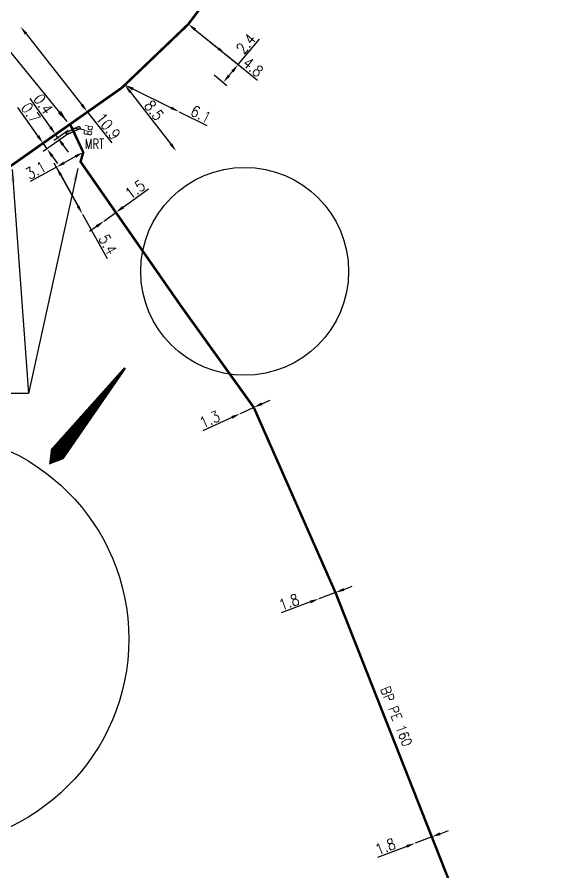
# Model space of a CAD drawing. Header units: millimetres. Extents: x 185000 to 186000, y 127990 to 129010.
# Drawn here: x 185575 to 185629.4, y 128098.4 to 128184.6 of the extents above; entities that cross this region are included whole.
import ezdxf
from ezdxf.enums import TextEntityAlignment as Align

# ---------------------------------------------------------------- set-up
doc = ezdxf.new("R2010")
doc.units = ezdxf.units.MM
doc.header["$PDMODE"] = 34
doc.linetypes.add('L_25_AP', pattern=[2000, 1000, 1000])
doc.linetypes.add('L_25_PE', pattern=[2000, 1000, 1000])
doc.layers.get('0').update_dxf_attribs({"linetype": 'CONTINUOUS'})
doc.layers.get('DEFPOINTS').update_dxf_attribs({"linetype": 'CONTINUOUS'})
for name, color, linetype in [('L_150', 1, 'CONTINUOUS'), ('L_340', 7, 'CONTINUOUS'), ('L_900', 7, 'CONTINUOUS')]:
    doc.layers.add(name, color=color, linetype=linetype)
doc.styles.add('G_ROMANS', font='ROMANS.SHX', dxfattribs={"width": 0.75})
doc.styles.get("Standard").update_dxf_attribs({"font": 'romans.shx', "width": 0.85})
doc.dimstyles.get("Standard").update_dxf_attribs({"dimtxt": 1.5, "dimasz": 1.2, "dimexe": 0.625, "dimexo": 0.625, "dimgap": 0.25, "dimtad": 1, "dimdec": 1, "dimzin": 0, "dimdsep": 46, "dimtxsty": 'Standard', "dimcen": -0.5, "dimadec": 0, "dimazin": 0, "dimtfac": 1, "dimtdec": 1, "dimtmove": 0, "dimatfit": 3, "dimfxl": 0, "dimtolj": 1, "dimtzin": 0, "dimarcsym": 0})

# ---------------------------------------------------------------- blocks, each defined once
blk = doc.blocks.new('*D1676')
at = {"layer": 'DEFPOINTS', "color": 0, "linetype": 'Continuous', "transparency": 16777216}
for p in [(185584.945, 128164.879), (185583.729, 128164.001), (185583.729, 128164.001)]:
    blk.add_point(p, dxfattribs=at)
at = {"layer": 'L_150', "color": 0, "linetype": 'Continuous', "lineweight": -2, "transparency": 16777216}
for p, q in [((185585.675, 128165.406), (185588.222, 128167.246)), ((185583.729, 128164.001), (185584.945, 128164.879)), ((185582.999, 128163.474), (185582.27, 128162.947))]:
    blk.add_line(p, q, dxfattribs=at)
at = {"layer": 'L_150', "color": 0, "linetype": 'Continuous', "transparency": 16777216}
for points in [[(185585.587, 128165.528), (185585.762, 128165.285), (185584.945, 128164.879)], [(185582.911, 128163.596), (185583.087, 128163.353), (185583.729, 128164.001)]]:
    blk.add_solid(points, dxfattribs=at)
at = {"layer": 'L_150', "color": 0, "linetype": 'Continuous', "transparency": 16777216, "insert": (185586.874, 128167.198), "char_height": 1.125, "attachment_point": 5, "rotation": 35.83535}
blk.add_mtext('\\A1;1.5', dxfattribs=at)
blk = doc.blocks.new('*D1677')
at = {"layer": 'DEFPOINTS', "color": 0, "linetype": 'Continuous', "transparency": 16777216}
for p in [(185598.84, 128145.228), (185597.459, 128144.598), (185597.459, 128144.598)]:
    blk.add_point(p, dxfattribs=at)
at = {"layer": 'L_150', "color": 0, "linetype": 'Continuous', "lineweight": -2, "transparency": 16777216}
for p, q in [((185599.658, 128145.602), (185600.477, 128145.976)), ((185598.84, 128145.228), (185597.459, 128144.598)), ((185596.64, 128144.224), (185593.695, 128142.88))]:
    blk.add_line(p, q, dxfattribs=at)
at = {"layer": 'L_150', "color": 0, "linetype": 'Continuous', "transparency": 16777216}
for points in [[(185599.596, 128145.739), (185599.721, 128145.466), (185598.84, 128145.228)], [(185596.578, 128144.361), (185596.703, 128144.088), (185597.459, 128144.598)]]:
    blk.add_solid(points, dxfattribs=at)
at = {"layer": 'L_150', "color": 0, "linetype": 'Continuous', "transparency": 16777216, "insert": (185594.403, 128144.028), "char_height": 1.125, "attachment_point": 5, "rotation": 24.53887}
blk.add_mtext('\\A1;1.3', dxfattribs=at)
blk = doc.blocks.new('*D1678')
at = {"layer": 'DEFPOINTS', "color": 0, "linetype": 'Continuous', "transparency": 16777216}
for p in [(185607.075, 128126.567), (185605.39, 128125.935), (185605.39, 128125.935)]:
    blk.add_point(p, dxfattribs=at)
at = {"layer": 'L_150', "color": 0, "linetype": 'Continuous', "lineweight": -2, "transparency": 16777216}
for p, q in [((185607.075, 128126.567), (185605.39, 128125.935)), ((185607.918, 128126.883), (185608.761, 128127.199)), ((185604.547, 128125.619), (185601.605, 128124.516))]:
    blk.add_line(p, q, dxfattribs=at)
at = {"layer": 'L_150', "color": 0, "linetype": 'Continuous', "transparency": 16777216}
for points in [[(185607.865, 128127.024), (185607.971, 128126.743), (185607.075, 128126.567)], [(185604.495, 128125.76), (185604.6, 128125.479), (185605.39, 128125.935)]]:
    blk.add_solid(points, dxfattribs=at)
at = {"layer": 'L_150', "color": 0, "linetype": 'Continuous', "transparency": 16777216, "insert": (185602.392, 128125.612), "char_height": 1.125, "attachment_point": 5, "rotation": 20.55434}
blk.add_mtext('\\A1;1.8', dxfattribs=at)
blk = doc.blocks.new('*D1679')
at = {"layer": 'DEFPOINTS', "color": 0, "linetype": 'Continuous', "transparency": 16777216}
for p in [(185616.781, 128101.944), (185615.098, 128101.306), (185615.098, 128101.306)]:
    blk.add_point(p, dxfattribs=at)
at = {"layer": 'L_150', "color": 0, "linetype": 'Continuous', "lineweight": -2, "transparency": 16777216}
for p, q in [((185617.622, 128102.264), (185618.464, 128102.583)), ((185616.781, 128101.944), (185615.098, 128101.306)), ((185614.256, 128100.987), (185611.319, 128099.872))]:
    blk.add_line(p, q, dxfattribs=at)
at = {"layer": 'L_150', "color": 0, "linetype": 'Continuous', "transparency": 16777216}
for points in [[(185617.569, 128102.404), (185617.676, 128102.123), (185616.781, 128101.944)], [(185614.203, 128101.127), (185614.31, 128100.846), (185615.098, 128101.306)]]:
    blk.add_solid(points, dxfattribs=at)
at = {"layer": 'L_150', "color": 0, "linetype": 'Continuous', "transparency": 16777216, "insert": (185612.101, 128100.971), "char_height": 1.125, "attachment_point": 5, "rotation": 20.77409}
blk.add_mtext('\\A1;1.8', dxfattribs=at)
blk = doc.blocks.new('*D1682')
at = {"layer": 'DEFPOINTS', "color": 0, "linetype": 'Continuous', "transparency": 16777216}
for p in [(185585.844, 128177.732), (185591.033, 128171.063), (185591.033, 128171.063)]:
    blk.add_point(p, dxfattribs=at)
at = {"layer": 'L_150', "color": 0, "linetype": 'Continuous', "lineweight": -2, "transparency": 16777216}
blk.add_line((185586.397, 128177.022), (185590.481, 128171.774), dxfattribs=at)
at = {"layer": 'L_150', "color": 0, "linetype": 'Continuous', "transparency": 16777216}
for points in [[(185586.515, 128177.114), (185586.278, 128176.93), (185585.844, 128177.732)], [(185590.599, 128171.866), (185590.362, 128171.681), (185591.033, 128171.063)]]:
    blk.add_solid(points, dxfattribs=at)
at = {"layer": 'L_150', "color": 0, "linetype": 'Continuous', "transparency": 16777216, "insert": (185588.794, 128175.163), "char_height": 1.125, "attachment_point": 5, "rotation": 307.88634}
blk.add_mtext('\\A1;8.5', dxfattribs=at)
blk = doc.blocks.new('*D1683')
at = {"layer": 'DEFPOINTS', "color": 0, "linetype": 'Continuous', "transparency": 16777216}
for p in [(185585.844, 128177.732), (185591.315, 128175.034), (185591.315, 128175.034)]:
    blk.add_point(p, dxfattribs=at)
at = {"layer": 'L_150', "color": 0, "linetype": 'Continuous', "lineweight": -2, "transparency": 16777216}
for p, q in [((185586.651, 128177.334), (185590.508, 128175.432)), ((185591.315, 128175.034), (185594.104, 128173.658))]:
    blk.add_line(p, q, dxfattribs=at)
at = {"layer": 'L_150', "color": 0, "linetype": 'Continuous', "transparency": 16777216}
for points in [[(185586.718, 128177.469), (185586.585, 128177.2), (185585.844, 128177.732)], [(185590.574, 128175.566), (185590.441, 128175.297), (185591.315, 128175.034)]]:
    blk.add_solid(points, dxfattribs=at)
at = {"layer": 'L_150', "color": 0, "linetype": 'Continuous', "transparency": 16777216, "insert": (185593.512, 128174.786), "char_height": 1.125, "attachment_point": 5, "rotation": 333.74335}
blk.add_mtext('\\A1;6.1', dxfattribs=at)
blk = doc.blocks.new('*D1684')
at = {"layer": 'DEFPOINTS', "color": 0, "linetype": 'Continuous', "transparency": 16777216}
for p in [(185592.25, 128183.862), (185594.469, 128179.033), (185595.763, 128177.982)]:
    blk.add_point(p, dxfattribs=at)
at = {"layer": 'L_150', "color": 0, "linetype": 'Continuous', "lineweight": -2, "transparency": 16777216}
for p, q in [((185592.614, 128183.567), (185597.634, 128179.49)), ((185597.27, 128179.785), (185599.402, 128182.336)), ((185594.833, 128178.738), (185596.127, 128177.687)), ((185596.34, 128178.673), (185596.693, 128179.095))]:
    blk.add_line(p, q, dxfattribs=at)
at = {"layer": 'L_150', "color": 0, "linetype": 'Continuous', "transparency": 16777216}
for points in [[(185596.578, 128179.191), (185596.808, 128178.999), (185597.27, 128179.785)], [(185596.225, 128178.769), (185596.455, 128178.577), (185595.763, 128177.982)]]:
    blk.add_solid(points, dxfattribs=at)
at = {"layer": 'L_150', "color": 0, "linetype": 'Continuous', "transparency": 16777216, "insert": (185598.05, 128181.887), "char_height": 1.125, "attachment_point": 5, "rotation": 50.10655}
blk.add_mtext('\\A1;2.4', dxfattribs=at)
blk = doc.blocks.new('*D1685')
at = {"layer": 'DEFPOINTS', "color": 0, "linetype": 'Continuous', "transparency": 16777216}
for p in [(185592.25, 128183.862), (185595.976, 128180.836), (185595.976, 128180.836)]:
    blk.add_point(p, dxfattribs=at)
at = {"layer": 'L_150', "color": 0, "linetype": 'Continuous', "lineweight": -2, "transparency": 16777216}
for p, q in [((185592.948, 128183.295), (185595.277, 128181.404)), ((185595.976, 128180.836), (185599.22, 128178.202))]:
    blk.add_line(p, q, dxfattribs=at)
at = {"layer": 'L_150', "color": 0, "linetype": 'Continuous', "transparency": 16777216}
for points in [[(185593.043, 128183.411), (185592.854, 128183.178), (185592.25, 128183.862)], [(185595.372, 128181.52), (185595.183, 128181.287), (185595.976, 128180.836)]]:
    blk.add_solid(points, dxfattribs=at)
at = {"layer": 'L_150', "color": 0, "linetype": 'Continuous', "transparency": 16777216, "insert": (185598.769, 128179.534), "char_height": 1.125, "attachment_point": 5, "rotation": 320.9235}
blk.add_mtext('\\A1;4.8', dxfattribs=at)
blk = doc.blocks.new('*D1686')
at = {"layer": 'DEFPOINTS', "color": 0, "linetype": 'Continuous', "transparency": 16777216}
for p in [(185575.333, 128183.605), (185575.333, 128183.605), (185581.642, 128174.7)]:
    blk.add_point(p, dxfattribs=at)
at = {"layer": 'L_150', "color": 0, "linetype": 'Continuous', "lineweight": -2, "transparency": 16777216}
for p, q in [((185575.889, 128182.897), (185581.51, 128175.741)), ((185582.01, 128174.99), (185582.435, 128175.323)), ((185582.066, 128175.033), (185584.541, 128171.882))]:
    blk.add_line(p, q, dxfattribs=at)
at = {"layer": 'L_150', "color": 0, "linetype": 'Continuous', "transparency": 16777216}
for points in [[(185576.007, 128182.99), (185575.771, 128182.805), (185575.333, 128183.605)], [(185581.628, 128175.834), (185581.392, 128175.648), (185582.066, 128175.033)]]:
    blk.add_solid(points, dxfattribs=at)
at = {"layer": 'L_150', "color": 0, "linetype": 'Continuous', "transparency": 16777216, "insert": (185584.171, 128173.567), "char_height": 1.125, "attachment_point": 5, "rotation": 308.1502}
blk.add_mtext('\\A1;10.9', dxfattribs=at)
blk = doc.blocks.new('*D1687')
at = {"layer": 'DEFPOINTS', "color": 0, "linetype": 'Continuous', "transparency": 16777216}
for p in [(185578.947, 128169.444), (185581.569, 128164.723), (185581.569, 128164.723)]:
    blk.add_point(p, dxfattribs=at)
at = {"layer": 'L_150', "color": 0, "linetype": 'Continuous', "lineweight": -2, "transparency": 16777216}
for p, q in [((185579.384, 128168.657), (185581.132, 128165.51)), ((185581.569, 128164.723), (185584.068, 128160.226))]:
    blk.add_line(p, q, dxfattribs=at)
at = {"layer": 'L_150', "color": 0, "linetype": 'Continuous', "transparency": 16777216}
for points in [[(185579.515, 128168.73), (185579.253, 128168.584), (185578.947, 128169.444)], [(185581.263, 128165.583), (185581.001, 128165.437), (185581.569, 128164.723)]]:
    blk.add_solid(points, dxfattribs=at)
at = {"layer": 'L_150', "color": 0, "linetype": 'Continuous', "transparency": 16777216, "insert": (185584.135, 128161.65), "char_height": 1.125, "attachment_point": 5, "rotation": 299.05604}
blk.add_mtext('\\A1;5.4', dxfattribs=at)
blk = doc.blocks.new('*D1688')
at = {"layer": 'DEFPOINTS', "color": 0, "linetype": 'Continuous', "transparency": 16777216}
for p in [(185581.657, 128170.949), (185578.947, 128169.444), (185581.569, 128164.723)]:
    blk.add_point(p, dxfattribs=at)
at = {"layer": 'L_150', "color": 0, "linetype": 'Continuous', "lineweight": -2, "transparency": 16777216}
for p, q in [((185580.87, 128170.512), (185579.734, 128169.881)), ((185581.342, 128165.133), (185578.719, 128169.853)), ((185578.947, 128169.444), (185576.32, 128167.984))]:
    blk.add_line(p, q, dxfattribs=at)
at = {"layer": 'L_150', "color": 0, "linetype": 'Continuous', "transparency": 16777216}
for points in [[(185580.797, 128170.643), (185580.943, 128170.381), (185581.657, 128170.949)], [(185579.661, 128170.012), (185579.806, 128169.75), (185578.947, 128169.444)]]:
    blk.add_solid(points, dxfattribs=at)
at = {"layer": 'L_150', "color": 0, "linetype": 'Continuous', "transparency": 16777216, "insert": (185576.876, 128169.151), "char_height": 1.125, "attachment_point": 5, "rotation": 29.05604}
blk.add_mtext('\\A1;3.1', dxfattribs=at)
blk = doc.blocks.new('*D1689')
at = {"layer": 'DEFPOINTS', "color": 0, "linetype": 'Continuous', "transparency": 16777216}
for p in [(185580.333, 128173.779), (185580.505, 128173.411), (185578.864, 128172.744)]:
    blk.add_point(p, dxfattribs=at)
at = {"layer": 'L_340', "color": 0, "linetype": 'Continuous', "lineweight": -2, "transparency": 16777216}
for p, q in [((185578.346, 128173.48), (185576.312, 128176.367)), ((185579.95, 128173.509), (185578.48, 128172.474)), ((185580.122, 128173.141), (185578.711, 128172.147)), ((185579.094, 128172.417), (185578.864, 128172.744)), ((185579.612, 128171.681), (185580.13, 128170.945))]:
    blk.add_line(p, q, dxfattribs=at)
at = {"layer": 'L_340', "color": 0, "linetype": 'Continuous', "transparency": 16777216}
for points in [[(185578.468, 128173.566), (185578.223, 128173.393), (185578.864, 128172.744)], [(185579.735, 128171.767), (185579.49, 128171.595), (185579.094, 128172.417)]]:
    blk.add_solid(points, dxfattribs=at)
at = {"layer": 'L_340', "color": 0, "linetype": 'Continuous', "transparency": 16777216, "insert": (185577.623, 128175.808), "char_height": 1.125, "attachment_point": 5, "rotation": 305.15171}
blk.add_mtext('\\A1;0.4', dxfattribs=at)
blk = doc.blocks.new('*D1690')
at = {"layer": 'DEFPOINTS', "color": 0, "linetype": 'Continuous', "transparency": 16777216}
for p in [(185580.333, 128173.779), (185580.635, 128173.135), (185577.608, 128171.86)]:
    blk.add_point(p, dxfattribs=at)
at = {"layer": 'L_340', "color": 0, "linetype": 'Continuous', "lineweight": -2, "transparency": 16777216}
for p, q in [((185577.09, 128172.596), (185575.07, 128175.465)), ((185579.95, 128173.509), (185577.225, 128171.59)), ((185580.251, 128172.865), (185577.628, 128171.018)), ((185578.011, 128171.287), (185577.608, 128171.86)), ((185578.529, 128170.552), (185579.047, 128169.816))]:
    blk.add_line(p, q, dxfattribs=at)
at = {"layer": 'L_340', "color": 0, "linetype": 'Continuous', "transparency": 16777216}
for points in [[(185577.213, 128172.682), (185576.967, 128172.509), (185577.608, 128171.86)], [(185578.652, 128170.638), (185578.407, 128170.465), (185578.011, 128171.287)]]:
    blk.add_solid(points, dxfattribs=at)
at = {"layer": 'L_340', "color": 0, "linetype": 'Continuous', "transparency": 16777216, "insert": (185576.368, 128174.924), "char_height": 1.125, "attachment_point": 5, "rotation": 305.15171}
blk.add_mtext('\\A1;0.7', dxfattribs=at)
blk = doc.blocks.new('L_340_13')
at = {"color": 0, "linetype": 'Continuous', "flags": 128}
blk.add_lwpolyline([(0, 0), (0, 1.25)], dxfattribs=at)
at = {"color": 0, "linetype": 'Continuous', "style": 'G_ROMANS', "width": 0.75}
blk.add_text('PB', height=0.75, dxfattribs=at).set_placement((0, 1.663), align=Align.MIDDLE)
at = {"color": 0, "linetype": 'Continuous', "width": 0.75, "flags": 3}
for tag, p in [('DEF_LEG', (0, -10)), ('DEF_COUP', (0, -12.5)), ('DEF_TYPE', (0, -15))]:
    blk.add_attdef(tag, text='', height=1.2, dxfattribs=at).set_placement(p, align=Align.MIDDLE)
blk = doc.blocks.new('L_340_17')
at = {"linetype": 'Continuous'}
blk.add_hatch(color=0, dxfattribs=at).paths.add_polyline_path([(0.125, 0.75), (-0.125, 0.75), (-0.125, -0.75), (0.125, -0.75)])
at = {"color": 0, "linetype": 'Continuous'}
blk.add_lwpolyline([(-0.125, 0.75), (0.125, 0.75), (0.125, -0.75), (-0.125, -0.75)], close=True, dxfattribs=at)
at = {"color": 0, "linetype": 'Continuous', "width": 0.75}
for tag, height, flags, p in [('MRT', 1, 8, (0, 1.884)), ('DEF_LEG', 1.2, 3, (0, -5)), ('DEF_COUP', 1.2, 3, (0, -7.5)), ('DEF_TYPE', 1.2, 3, (0, -10))]:
    blk.add_attdef(tag, text='', height=height, dxfattribs=dict(at, flags=flags)).set_placement(p, align=Align.MIDDLE)

msp = doc.modelspace()

# ---------------------------------------------------------------- linework, layer by layer
at = {"layer": 'L_150', "linetype": 'L_25_AP', "const_width": 0.25, "flags": 128}
msp.add_lwpolyline([(185463.413, 128132.017), (185476.5, 128135.458), (185477.034, 128135.598), (185477.326, 128135.668), (185488.422, 128138.339), (185501.517, 128140.748), (185514.303, 128142.664), (185514.303, 128142.664), (185527.247, 128144.896), (185527.247, 128144.896), (185530.687, 128146.07), (185534.009, 128148.078), (185539.399, 128152.386), (185550.489, 128160.09), (185550.489, 128160.09), (185556.279, 128163.195), (185558.797, 128164.536), (185560.651, 128165.523), (185562.532, 128166.032), (185570.082, 128168.076), (185570.082, 128168.076), (185574.354, 128169.568), (185580.333, 128173.779), (185581.642, 128174.7), (185585.555, 128177.456), (185585.844, 128177.732), (185592.25, 128183.862), (185600.018, 128194.222), (185601.9, 128195.698), (185610.806, 128202.685), (185620.624, 128208.957), (185620.951, 128209.166), (185634.344, 128209.823), (185643.158, 128210.416), (185643.558, 128210.43), (185643.558, 128210.43), (185643.558, 128210.43), (185643.558, 128210.43), (185652.25, 128209.942), (185655.105, 128209.782), (185655.558, 128209.756), (185655.958, 128209.769), (185657.358, 128209.816), (185665.342, 128210.081), (185665.812, 128210.096), (185666.639, 128210.289), (185667.126, 128210.403), (185673.955, 128211.992), (185679.698, 128214.716), (185684.993, 128217.429), (185690.85, 128220.893), (185695.431, 128224.822), (185695.431, 128224.822), (185699.762, 128229.614), (185699.854, 128229.717), (185707.679, 128238.514), (185712.109, 128243.6), (185712.109, 128243.6), (185717.435, 128249.57), (185717.435, 128249.57), (185721.429, 128254.048), (185721.429, 128254.048), (185725.473, 128258.519), (185729.646, 128261.901), (185734.345, 128265.773), (185734.345, 128265.773), (185739.151, 128269.671), (185743.839, 128273.332), (185743.839, 128273.332), (185747.87, 128276.83), (185753.415, 128280.711), (185762.771, 128288.088), (185762.771, 128288.088), (185772.101, 128295.571), (185786.978, 128307.528), (185789.397, 128309.39), (185790.835, 128310.497), (185790.835, 128310.497), (185793.133, 128312.266), (185805.294, 128321.628), (185806.502, 128322.055), (185806.502, 128322.055), (185812.953, 128326.816), (185812.953, 128326.816), (185816.513, 128329.101), (185816.513, 128329.101), (185829.672, 128338.29), (185829.672, 128338.29), (185834.411, 128342.616), (185838.985, 128345.75), (185838.985, 128345.75), (185848.057, 128356.029), (185851.76, 128361.192), (185851.76, 128361.192), (185858.292, 128371.916), (185864.27, 128381.971), (185864.27, 128381.971), (185873.428, 128397.428), (185873.428, 128397.428), (185885.827, 128418.092), (185899.105, 128440.085), (185899.753, 128441.159), (185899.918, 128441.431, 0.176177), (185899.984, 128441.767), (185899.931, 128442.102, -0.174389), (185899.996, 128442.435), (185900.159, 128442.71), (185901.119, 128444.326), (185905.211, 128451.211), (185905.211, 128451.211), (185908.454, 128457.461), (185909.859, 128461.614), (185909.859, 128461.614), (185911.503, 128465.478), (185911.933, 128465.733), (185911.933, 128465.733), (185911.933, 128465.733), (185920.835, 128471.007), (185920.835, 128471.007), (185931.693, 128476.8), (185944.73, 128479.124), (185945.346, 128478.741), (185946.771, 128477.855), (185949.487, 128478.255), (185956.604, 128479.301), (185968.31, 128480.769), (185979.919, 128482.223), (185979.919, 128482.223), (186000, 128484.589)], format="xyb", dxfattribs=at)
at = {"layer": 'L_150', "linetype": 'L_25_PE', "ltscale": 0.5, "const_width": 0.25, "flags": 128}
msp.add_lwpolyline([(185580.635, 128173.135), (185581.657, 128170.949), (185581.387, 128169.993), (185584.945, 128164.879), (185591.458, 128155.519), (185598.84, 128145.228), (185607.075, 128126.567), (185616.781, 128101.944), (185619.84, 128094.183, -0.158845), (185614.67, 128084.372, -0.184221), (185602.955, 128079.331), (185599.054, 128079.211), (185574.77, 128079.161), (185571.804, 128079.155), (185571.807, 128077.775), (185571.021, 128077.749), (185570.002, 128077.456), (185570.002, 128077.456), (185568.815, 128077.595), (185568.901, 128078.321), (185568.901, 128078.321), (185568.055, 128078.421), (185560.671, 128079.04), (185560.702, 128079.403), (185558.013, 128079.664), (185549.314, 128081.826, -0.094684), (185531.758, 128091.115), (185518.037, 128101.248), (185512.348, 128105.667), (185512.348, 128105.667), (185501.28, 128113.892), (185489.713, 128122.547), (185487.135, 128124.741), (185483.393, 128129.818), (185480.647, 128133.548), (185480.404, 128134.56), (185477.895, 128133.957), (185477.719, 128134.487), (185477.643, 128134.714)], format="xyb", dxfattribs=at)
at = {"layer": 'L_150', "linetype": 'L_25_AP', "const_width": 0.25, "flags": 128}
msp.add_lwpolyline([(185580.333, 128173.779), (185580.505, 128173.411), (185580.635, 128173.135)], dxfattribs=at)
at = {"layer": 'L_900', "color": 254, "linetype": 'Continuous'}
msp.add_lwpolyline([(185585.873, 128149.207, 0.248, 1.489, 0), (185579.734, 128141.408, 2.978, 0, 0), (185578.2, 128139.458, 2.978, 0, 0)], format="xyseb", dxfattribs=at)
at = {"layer": 'L_900', "ltscale": 0.5}
for centre, radius in [((185597.921, 128158.945), 10.473), ((185565.301, 128121.885), 20.946)]:
    msp.add_circle(centre, radius, dxfattribs=at)

# ---------------------------------------------------------------- block references
at = {"layer": 'L_340', "ltscale": 0.5}
ref = msp.add_blockref('L_340_17', (185580.635, 128173.135), dxfattribs=dict(at, rotation=295.0656432016754))
ref.add_attrib('MRT', 'MRT', dxfattribs={"layer": '0', "color": 0, "linetype": 'Continuous', "height": 1, "width": 0.75}).set_placement((185582.787, 128171.787), align=Align.MIDDLE)
at = {"layer": 'L_340', "ltscale": 0.5, "rotation": 261.6061581967399}
msp.add_blockref('L_340_13', (185580.505, 128173.411), dxfattribs=at)

# ---------------------------------------------------------------- texts
at = {"layer": 'L_150', "linetype": 'Continuous', "width": 0.85}
msp.add_text('BP PE 160', height=1, rotation=291.5127, dxfattribs=at).set_placement((185613.211, 128114.089), align=Align.MIDDLE)

# ---------------------------------------------------------------- dimensions: what is measured, and where the dimension line sits
at = {"layer": 'L_150', "linetype": 'Continuous'}
for base, p1, p2, angle, override, picture, middle in [((185575.333, 128183.605), (185581.642, 128174.7), (185575.333, 128183.605), 308.1502, {"dimscale": 0.75}, '*D1686', (185583.582, 128173.104)), ((185595.976, 128180.836), (185592.25, 128183.862), (185595.976, 128180.836), 140.9235, {"dimscale": 0.75}, '*D1685', (185598.297, 128178.952)), ((185591.033, 128171.063), (185585.844, 128177.732), (185591.033, 128171.063), 127.88634, {"dimscale": 0.75, "dimatfit": 0}, '*D1682', (185588.202, 128174.702)), ((185591.315, 128175.034), (185585.844, 128177.732), (185591.315, 128175.034), 153.74335, {"dimscale": 0.75}, '*D1683', (185593.18, 128174.114)), ((185578.947, 128169.444), (185581.657, 128170.949), (185581.569, 128164.723), 29.05604, {"dimscale": 0.75}, '*D1688', (185577.24, 128168.495)), ((185581.569, 128164.723), (185578.947, 128169.444), (185581.569, 128164.723), 119.05604, {"dimscale": 0.75}, '*D1687', (185583.479, 128161.286)), ((185583.729, 128164.001), (185584.945, 128164.879), (185583.729, 128164.001), 35.83535, {"dimscale": 0.75, "dimatfit": 0}, '*D1676', (185587.313, 128166.59)), ((185605.39, 128125.935), (185607.075, 128126.567), (185605.39, 128125.935), 20.55434, {"dimscale": 0.75, "dimatfit": 0}, '*D1678', (185602.655, 128124.91)), ((185615.098, 128101.306), (185616.781, 128101.944), (185615.098, 128101.306), 20.77409, {"dimscale": 0.75, "dimlfac": 1, "dimlunit": 2, "dimatfit": 0}, '*D1679', (185612.367, 128100.27))]:
    dim = msp.add_linear_dim(base=base, p1=p1, p2=p2, angle=angle, dimstyle='Standard', override=override, dxfattribs=at)
    dim.commit()
    dim.dimension.update_dxf_attribs({"geometry": picture, "text_midpoint": middle, "dimtype": 160})
for base, p1, p2, angle, text, override, picture, middle in [((185595.763, 128177.982), (185592.25, 128183.862), (185594.469, 128179.033), 50.10655, '2.4', {"dimscale": 0.75}, '*D1684', (185598.625, 128181.406)), ((185597.459, 128144.598), (185598.84, 128145.228), (185597.459, 128144.598), 24.53887, '1.3', {"dimscale": 0.75, "dimlfac": 1, "dimlunit": 2, "dimatfit": 0}, '*D1677', (185594.715, 128143.345))]:
    dim = msp.add_linear_dim(base=base, p1=p1, p2=p2, angle=angle, text=text, dimstyle='Standard', override=override, dxfattribs=at)
    dim.commit()
    dim.dimension.update_dxf_attribs({"geometry": picture, "text_midpoint": middle, "dimtype": 160})
at = {"layer": 'L_340', "linetype": 'Continuous'}
for base, p1, picture, middle in [((185578.864, 128172.744), (185580.505, 128173.411), '*D1689', (185577.01, 128175.376)), ((185577.608, 128171.86), (185580.635, 128173.135), '*D1690', (185575.754, 128174.492))]:
    dim = msp.add_linear_dim(base=base, p1=p1, p2=(185580.333, 128173.779), angle=305.15171, dimstyle='Standard', override={"dimscale": 0.75, "dimatfit": 0}, dxfattribs=at)
    dim.commit()
    dim.dimension.update_dxf_attribs({"geometry": picture, "text_midpoint": middle, "dimtype": 160})

# ---------------------------------------------------------------- leaders
at = {"layer": 'L_150', "linetype": 'Continuous', "annotation_type": 0, "has_hookline": 1, "hookline_direction": 1}
for points, text_width in [([(185580.025, 128174.059), (185566.576, 128190.554), (185565.376, 128190.554)], 5.869), ([(185574.501, 128169.194), (185576.133, 128146.646), (185574.933, 128146.646)], 16.879)]:
    msp.add_leader(points, dimstyle='Standard', dxfattribs=dict(at, text_width=text_width))
at = {"layer": 'L_150', "linetype": 'Continuous'}
msp.add_leader([(185581.095, 128169.301), (185576.133, 128146.646)], dimstyle='Standard', dxfattribs=at)

doc.saveas('drawing.dxf')
